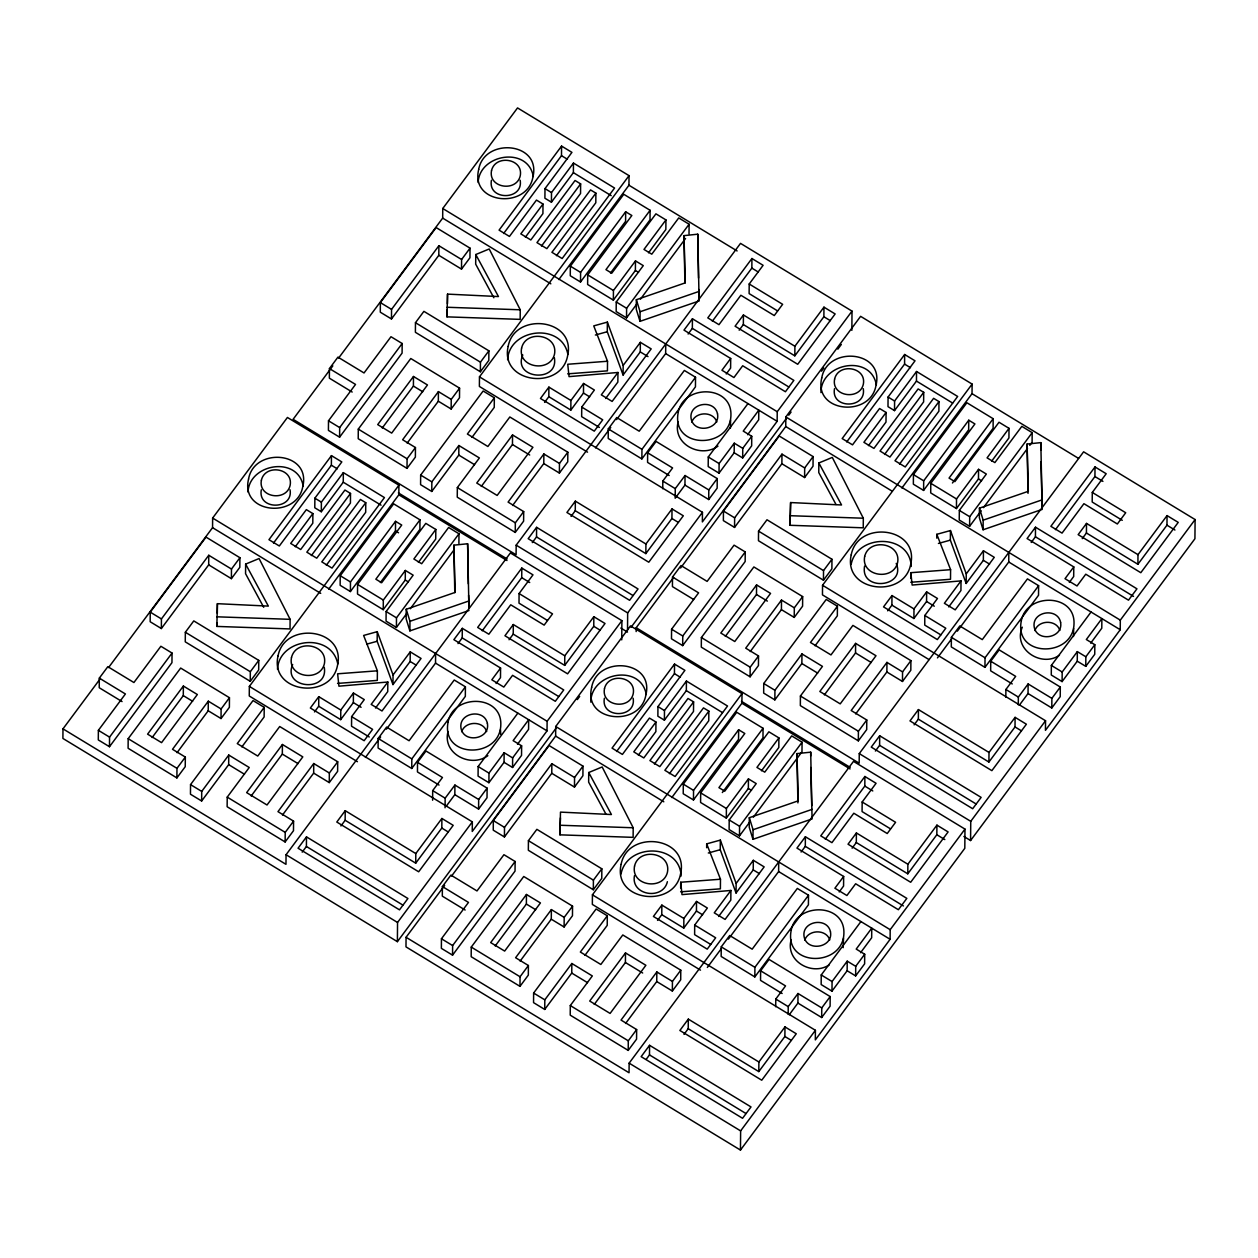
<?xml version="1.0" encoding="UTF-8"?>
<svg xmlns="http://www.w3.org/2000/svg" width="1258" height="1258" viewBox="0 0 1258 1258"><rect width="100%" height="100%" fill="white"/><g stroke="black" fill="none" stroke-linecap="round" stroke-linejoin="round"><path stroke-width="1.5" d="M634.472 875.647C630.51 895.523 663.076 900.524 667.385 881.701M864.592 566.1C859.764 591.858 906.499 587.486 896.215 563.411M261.318 489.802C257.387 510.418 293.633 510.103 290.048 489.771M491.438 180.24C487.506 200.855 523.753 200.541 520.167 180.224M604.39 698.221C600.475 718.853 636.721 718.522 633.136 698.206M834.51 388.675C830.595 409.29 866.841 408.976 863.255 388.643M100.373 678.549L62.979 728.854L62.9 738.446L397.386 941.66L556.288 727.895M99.319 678.125L125.407 693.976L98.376 730.332L98.297 739.924L109.477 746.717L171.953 662.667L172.047 653.059L160.867 646.266L133.914 682.528L107.826 666.677L99.319 678.125L99.225 687.733L122.057 701.587M109.477 746.717L109.556 737.125L172.047 653.059M221.031 718.554L229.381 707.311L229.459 697.718L180.665 668.061L128.174 738.682L128.096 748.274L176.891 777.916L185.24 766.672L185.335 757.08L172.519 749.296L208.293 701.178L221.109 708.962L221.031 718.554L208.215 710.77L208.293 701.178M231.393 578.664L239.822 567.311L239.916 557.719L206.029 537.119L150.252 612.143L150.174 621.751L161.354 628.544L208.686 564.858L208.765 555.265L231.472 569.056L231.393 578.664L208.686 564.858M161.354 628.544L161.433 618.936L208.765 555.265M176.891 777.916L176.969 768.324L185.335 757.08M152.139 737.55L183.291 695.627L183.369 686.035L197.349 694.526L161.574 742.645L147.595 734.153L183.369 686.035M185.351 632.255L185.256 641.847L250.248 681.333L258.676 669.979L258.771 660.387L193.779 620.902L185.351 632.255L250.326 671.725L250.248 681.333M241.866 746.89L264.133 716.95L264.211 707.358L253.031 700.564L190.54 784.615L190.461 794.223L201.642 801L228.673 764.644L228.752 755.052L249.241 767.506L227.226 797.132L227.132 806.74L285.126 841.964L293.491 830.72L293.57 821.128L277.971 811.646L313.745 763.527L329.344 773.01L329.266 782.602L313.667 773.12L313.745 763.527M201.642 801L201.72 791.408L228.752 755.052M108.55 667.558L212.555 527.668L212.633 518.06L287.422 417.467L398.912 485.195L398.833 494.803L328.715 589.106M216.848 626.421L217.398 603.683L268.347 606.104L245.64 564.103L259.085 558.536L290.126 619.329L290.032 628.937L216.848 626.421L216.989 622.663M217.319 613.275L217.398 603.683M245.64 564.103L245.562 573.695L263.724 607.299M398.912 485.195L249.351 686.396L249.257 695.989L357.429 761.703M251.175 796L282.327 754.092L282.421 744.484L302.801 756.876L267.026 804.994L246.647 792.619L282.421 744.484M285.126 841.964L285.22 832.371L293.57 821.128M621.735 639.866L621.892 620.666L510.402 552.938L286.053 854.732L285.975 864.325L62.979 728.854M302.187 852.153L306.402 846.477L306.496 836.885L407.922 898.495L399.494 909.849L298.052 848.222L306.496 836.885M312.88 513.594L290.692 543.44L300.709 549.51L344.928 490.038L350.51 493.435L306.842 552.183L316.749 558.19L360.417 499.457L365.763 502.713L321.796 561.87L332.033 568.097L384.445 497.586L343.34 472.615L343.261 482.207L321.309 511.739L314.783 507.776L314.877 498.184L341.814 461.922L331.452 455.632L268.96 539.682L279.323 545.988L306.354 509.632L312.88 513.594L312.802 523.186L295.284 546.743M318.699 706.273L318.777 696.665L340.792 710.047L340.698 719.639L318.699 706.273L314.484 711.934M321.309 511.739L321.388 502.146L343.34 472.615M329.439 368.578L355.527 384.429L328.495 420.785L328.417 430.378L339.597 437.171L402.088 353.105L402.167 343.513L390.986 336.719L364.034 372.966L337.946 357.13L329.439 368.578L329.36 378.171L352.177 392.04M273.505 543.063L331.373 465.224L331.452 455.632M339.597 437.171L339.676 427.578L402.167 343.513M264.211 707.358L237.275 743.604L257.764 756.058L279.716 726.526L337.71 761.766L337.616 771.358L329.266 782.602M380.403 582.548L419.889 529.429L419.983 519.837L393.66 503.845L340.226 575.724L340.147 585.316L350.4 591.543L395.468 530.907L395.547 521.315L401.727 525.073L357.587 584.435L357.508 594.028L383.234 609.674L405.265 580.032L405.343 570.44L413.159 575.173L386.127 611.53L386.049 621.138L396.412 627.428L406.821 613.417M345.148 820.295L345.227 810.687L415.8 853.569L415.722 863.161L345.148 820.295L340.934 825.956M350.51 493.435L350.432 503.043L311.355 555.596M350.4 591.543L350.479 581.951L395.547 521.315M340.792 710.047L353.435 693.016L364.27 699.605L351.627 716.62L351.532 726.212L369.27 736.999M340.698 719.639L353.356 702.609L353.435 693.016M451.15 409.007L459.5 397.764L459.579 388.156L410.784 358.514L358.294 429.12L358.216 438.728L407.01 468.369L415.376 457.126L415.454 447.534L402.639 439.75L438.413 391.615L451.229 399.399L451.15 409.007L438.334 401.223L438.413 391.615M365.763 502.713L365.685 512.305L326.341 565.235M377.384 670.813L337.631 673.801L338.921 686.176L387.826 682.025L371.173 704.401L382.007 710.99L421.068 658.453L410.234 651.864L410.155 661.472L392.968 684.588L377.164 641.265L377.243 631.673L363.625 635.447L377.384 670.813L377.306 680.405L337.553 683.409M461.513 269.102L469.942 257.764L470.036 248.156L436.149 227.572L380.372 302.596L380.293 312.188L391.474 318.982L438.806 255.311L438.885 245.719L461.592 259.51L461.513 269.102L438.806 255.311M378.171 738.43L378.092 748.038L411.743 768.481L465.334 696.397L465.413 686.805L454.232 680.012L409.086 740.742L386.615 727.093L378.171 738.43L411.822 758.889L411.743 768.481M383.234 609.674L383.328 600.066L405.343 570.44M387.826 682.025L387.731 691.617L375.529 708.034M391.474 318.982L391.553 309.389L438.885 245.719M392.968 684.588L393.046 674.98L377.243 631.673M396.412 627.428L396.49 617.835L458.981 533.769L448.619 527.479L421.666 563.726L413.866 558.992L435.818 529.461L425.802 523.375L381.661 582.737L375.843 579.199L419.983 519.837M397.386 941.66L397.544 922.46L472.332 821.867L249.351 686.396M407.01 468.369L407.089 458.777L415.454 447.534M468.605 595.27L468.951 608.605L467.614 543.755L453.886 545.17L455.097 592.424L406.24 609.265L406.161 618.857L409.888 630.887L468.998 610.507M406.067 937.289L405.988 946.881L740.459 1150.079L964.807 848.301L964.98 829.101L853.49 761.373L629.142 1063.152L629.047 1072.76L406.067 937.289L444.624 885.412M409.888 630.887L409.982 621.295L406.24 609.265M382.259 427.987L413.41 386.08L413.489 376.472L427.468 384.964L391.694 433.098L377.714 424.606L413.489 376.472M415.47 322.693L415.392 332.301L480.367 371.77L488.796 360.433L488.89 350.825L423.899 311.355L415.47 322.693L480.446 362.178L480.367 371.77M478.59 809.083L478.669 799.49L454.924 785.055L454.83 794.663L478.59 809.083L487.019 797.745L487.113 788.137L425.975 750.995L417.53 762.348L417.452 771.94L439.042 785.071M471.986 437.344L494.252 407.388L494.331 397.795L483.151 391.002L420.659 475.068L420.581 484.66L431.761 491.453L458.793 455.097L458.871 445.505L479.377 457.959L457.346 487.585L457.252 497.177L515.245 532.417L523.611 521.174L523.69 511.581L508.09 502.099L543.865 453.965L559.464 463.447L559.385 473.055L543.786 463.573L543.865 453.965M431.761 491.453L431.84 481.861L458.871 445.505M432.61 800.214L432.689 790.622L442.454 777.491L417.53 762.348M435.818 529.461L435.724 539.053L418.395 562.373M386.458 729.153L435.535 663.123L435.614 653.531M338.669 357.995L442.674 218.106L442.753 208.513L517.541 107.921L629.031 175.648L628.953 185.24L558.835 279.559M415.722 863.161L441.81 828.063L441.888 818.471L453.195 825.327L418.662 871.778L336.798 822.04L345.227 810.687M442.391 886.56L468.479 902.411L441.448 938.767L441.369 948.359L452.55 955.152L515.041 871.086L515.12 861.494L503.939 854.701L477.002 890.947L450.914 875.112L442.391 886.56L442.313 896.152L465.146 910.021M446.967 316.859L447.534 294.12L498.467 296.558L475.776 254.541L489.205 248.974L520.246 309.783L520.167 319.375L446.967 316.859L447.235 309.358M447.439 303.728L447.534 294.12M445.065 807.793L445.159 798.185L454.924 785.055M453.886 545.17L454.783 592.581M452.55 955.152L452.628 945.56L515.12 861.494M458.903 543.377L458.981 533.769M458.006 643.593L462.221 637.916L462.315 628.324L563.741 689.934L555.313 701.288L512.572 675.326L503.813 687.088L491.831 679.807L500.574 668.029L453.871 639.662L462.315 628.324M467.614 543.755L468.322 583.838M475.776 254.541L475.681 264.149L493.844 297.753M564.103 926.989L572.469 915.745L572.547 906.137L523.753 876.496L471.263 947.101L471.184 956.709L519.979 986.351L528.329 975.107L528.407 965.515L515.607 957.731L551.381 909.597L564.182 917.381L564.103 926.989L551.287 919.205L551.381 909.597M472.332 821.867L472.253 831.459L547.026 730.867L547.12 721.274L621.892 620.666M629.031 175.648L479.471 376.85L479.377 386.442L587.549 452.157M517.84 713.16L478.15 766.531L478.071 776.123L488.906 782.712L504.049 762.332L504.144 752.724L512.635 757.898L512.556 767.49L504.049 762.332M488.906 782.712L488.985 773.12L504.144 752.724M574.466 787.083L582.91 775.746L582.989 766.138L549.101 745.554L493.325 820.578L493.246 830.17L504.427 836.963L551.759 773.293L551.853 763.7L574.56 777.491L574.466 787.083L551.759 773.293M500.574 668.029L500.495 677.637L496.108 683.519M504.427 836.963L504.505 827.371L551.853 763.7M481.295 486.453L512.462 444.53L512.541 434.938L532.92 447.313L497.146 495.448L476.766 483.056L512.541 434.938M513.233 634.126L513.311 624.518L564.779 655.795L564.7 665.388L513.233 634.126L509.05 639.74M515.245 532.417L515.34 522.825L523.69 511.581M851.855 330.319L852.012 311.119L740.522 243.376L516.173 545.17L516.095 554.778L293.098 419.307L332.835 365.858M519.082 593.556L552.514 613.873L544.148 625.116L510.732 604.799L488.859 634.221L477.678 627.428L521.803 568.066L532.983 574.859L519.082 593.556L519.004 603.164L547.403 620.414M482.239 630.777L521.724 577.658L521.803 568.066M517.478 744.264L528.58 729.341L528.659 719.733L513.122 740.648L521.63 745.805L521.535 755.413L512.556 767.49M519.979 986.351L520.057 976.758L528.407 965.515M495.212 945.969L526.379 904.062L526.457 894.469L540.437 902.945L504.662 951.079L490.683 942.588L526.457 894.469M528.423 840.674L528.344 850.282L593.32 889.752L601.764 878.414L601.843 868.806L536.867 829.337L528.423 840.674L593.414 880.16L593.32 889.752M532.307 542.591L536.521 536.93L536.616 527.322L638.042 588.948L629.613 600.302L528.171 538.676L536.616 527.322M584.954 955.325L607.221 925.385L607.299 915.777L596.119 908.984L533.628 993.049L533.549 1002.642L544.73 1009.435L571.745 973.079L571.84 963.486L592.329 975.941L570.299 1005.567L570.22 1015.159L628.214 1050.399L636.564 1039.155L636.658 1029.563L621.043 1020.081L656.833 971.947L672.432 981.429L672.354 991.037L656.739 981.555L656.833 971.947M543 204.048L520.812 233.878L530.829 239.963L575.048 180.492L580.63 183.888L536.962 242.621L546.868 248.644L590.537 189.911L595.883 193.15L551.916 252.308L562.153 258.535L614.564 188.04L573.459 163.068L573.381 172.66L551.429 202.192L544.903 198.229L544.997 188.621L571.934 152.375L561.571 146.085L499.08 230.135L509.459 236.441L536.474 200.085L543 204.048L542.921 213.64L525.404 237.196M548.818 396.71L548.897 387.118L570.912 400.484L570.833 410.092L548.818 396.71L544.604 402.387M551.429 202.192L551.507 192.584L573.459 163.068M544.73 1009.435L544.808 999.843L571.84 963.486M451.638 875.977L555.627 736.087L555.721 726.495L630.494 625.902L742 693.63L741.906 703.222L671.803 797.541M503.625 233.501L561.493 155.678L561.571 146.085M559.936 834.84L560.486 812.118L611.435 814.539L588.728 772.522L602.157 766.955L633.199 827.764L633.12 837.356L559.936 834.84L560.439 817.873M494.331 397.795L467.394 434.041L487.884 446.496L509.836 416.98L567.83 452.204L567.751 461.812L559.385 473.055M610.523 273.002L650.009 219.883L650.103 210.29L623.779 194.298L570.346 266.161L570.267 275.769L580.52 281.996L625.588 221.361L625.666 211.769L631.846 215.511L587.706 274.889L587.628 284.481L613.354 300.112L635.384 270.486L635.479 260.893L643.278 265.627L616.247 301.983L616.168 311.575L626.531 317.881L636.941 303.87M575.268 510.732L575.346 501.14L645.92 544.006L645.841 553.614L575.268 510.732L571.053 516.409M580.63 183.888L580.551 193.48L541.475 246.033M580.52 281.996L580.598 272.388L625.666 211.769M570.912 400.484L583.57 383.47L594.389 390.043L581.746 407.073L581.652 416.665L599.39 427.437M570.833 410.092L583.476 393.062L583.57 383.47M588.728 772.522L588.65 782.13L605.9 814.052M595.883 193.15L595.805 202.758L556.461 255.689M564.7 665.388L593.76 626.311L593.839 616.703L605.019 623.496L567.61 673.832L504.945 635.762L513.311 624.518M742 693.63L592.424 894.831L592.345 904.423L700.502 970.138M607.52 361.25L567.751 364.254L569.041 376.629L617.945 372.478L601.308 394.855L612.127 401.428L651.188 348.891L640.353 342.318L640.275 351.91L623.087 375.026L607.284 331.719L607.362 322.111L593.745 325.885L607.52 361.25L607.425 370.858L567.673 373.846M608.29 428.884L608.212 438.476L641.863 458.918L695.454 386.851L695.532 377.243L684.352 370.45L639.206 431.195L616.735 417.53L608.29 428.884L641.957 449.326L641.863 458.918M613.354 300.112L613.448 290.519L635.479 260.893M617.945 372.478L617.851 382.07L605.648 398.487M623.087 375.026L623.166 365.433L607.362 322.111M626.531 317.881L626.61 308.273L689.101 224.223L678.738 217.917L651.786 254.179L643.986 249.43L665.938 219.914L655.921 213.829L611.781 273.19L605.963 269.652L650.103 210.29M627.522 630.179L627.663 612.913L702.451 512.305L479.471 376.85M594.263 1004.434L625.415 962.512L625.493 952.919L645.873 965.295L610.099 1013.429L589.719 1001.038L625.493 952.919M628.214 1050.399L628.292 1040.806L636.658 1029.563M684.006 235.623L685.217 282.877L636.359 299.719L636.281 309.311L640.008 321.34L699.118 300.961L697.75 234.192L684.006 235.623L684.902 283.019M636.155 631.579L636.186 627.726L673.58 577.438M640.008 321.34L640.102 311.748L636.359 299.719M708.71 499.536L708.789 489.944L685.044 475.508L684.95 485.101L708.71 499.536L717.154 488.183L717.233 478.59L656.094 441.448L647.65 452.801L647.571 462.394L669.177 475.508M646.329 1059.157L649.49 1054.912L649.568 1045.304L751.01 1106.93L742.566 1118.283L641.14 1056.657L649.568 1045.304M655.953 722.029L633.78 751.859L643.797 757.945L688 698.473L693.598 701.87L649.93 760.603L659.821 766.625L703.489 707.892L708.852 711.147L664.869 770.305L675.121 776.516L727.533 706.021L686.428 681.05L686.333 690.642L664.397 720.174L657.871 716.211L657.95 706.603L684.902 670.357L674.54 664.067L612.048 748.117L622.411 754.423L649.442 718.066L655.953 722.029L655.874 731.621L638.356 755.177M662.746 488.749L662.809 481.075L672.574 467.929L647.65 452.801M665.938 219.914L665.844 229.506L648.53 252.811M616.577 419.59L665.655 353.577L665.749 343.984M661.771 914.692L661.865 905.1L683.865 918.466L683.786 928.074L661.771 914.692L657.557 920.369M664.397 720.174L664.476 710.566L686.428 681.05M645.841 553.614L671.929 518.516L672.008 508.924L683.314 515.78L648.782 562.216L566.918 512.478L575.346 501.14M672.511 577.013L698.599 592.848L671.583 629.204L671.489 638.812L682.669 645.606L745.161 561.54L745.239 551.947L734.074 545.154L707.122 581.4L681.034 565.55L672.511 577.013L672.432 586.605L693.63 599.484M685.044 475.508L675.279 488.639L675.184 498.231L684.95 485.101M616.593 751.498L674.445 673.659L674.54 664.067M682.669 645.606L682.764 635.998L745.239 551.947M680.672 887.991L680.72 882.235L720.472 879.232L720.394 888.84L680.625 891.828M607.299 915.777L580.347 952.039L600.837 964.477L622.789 934.961L680.782 970.185L680.704 979.793L672.354 991.037M722.328 792.54L762.977 737.864L763.056 728.272L736.732 712.28L683.314 784.143L683.22 793.751L693.472 799.978L738.54 739.342L738.635 729.75L744.799 733.493L700.675 792.87L700.58 802.462L726.322 818.093L748.353 788.467L748.431 778.875L756.231 783.608L729.2 819.964L729.121 829.557L739.484 835.862L749.91 821.851M689.022 233.815L689.101 224.223M688.126 334.03L692.34 328.369L692.435 318.761L793.861 380.388L785.432 391.741L742.692 365.763L733.933 377.542L721.95 370.245L730.694 358.483L683.99 330.115L692.435 318.761M688.22 1028.714L688.315 1019.122L758.889 1061.988L758.794 1071.596L688.22 1028.714L684.006 1034.39M693.598 701.87L693.504 711.462L654.443 764.031M697.75 234.192L698.536 278.097M693.472 799.978L693.551 790.37L738.635 729.75M683.865 918.466L696.523 901.451L707.358 908.024L694.699 925.055L694.62 934.647L710.739 944.444M683.786 928.074L696.445 911.044L696.523 901.451M702.451 512.305L702.373 521.913L777.145 421.32L777.24 411.712L852.012 311.119M794.223 617.426L802.588 606.183L802.667 596.591L753.872 566.949L701.382 637.554L701.304 647.147L750.098 676.804L758.448 665.561L758.527 655.953L745.727 648.169L781.501 600.05L794.317 607.834L794.223 617.426L781.422 609.643L781.501 600.05M747.96 403.598L708.27 456.984L708.191 466.576L719.026 473.165L734.169 452.77L734.263 443.178L742.755 448.335L742.676 457.943L734.169 452.77M706.666 847.719L706.697 843.866L720.331 840.108L736.134 883.415L736.056 893.007L753.227 869.891L753.322 860.299L764.156 866.872L725.095 919.409L714.261 912.836L730.898 890.46L681.993 894.611L680.72 882.235M708.852 711.147L708.757 720.74L669.413 773.67M719.026 473.165L719.104 463.557L734.263 443.178M736.056 893.007L720.236 849.7L720.331 840.108M804.601 477.537L813.03 466.183L813.108 456.591L779.221 436.007L723.46 511.031L723.366 520.623L734.546 527.416L781.878 463.746L781.973 454.138L804.68 467.945L804.601 477.537L781.878 463.746M721.259 946.865L721.164 956.457L754.831 976.916L808.407 904.832L808.501 895.224L797.32 888.431L752.174 949.177L729.687 935.512L721.259 946.865L754.91 967.308L754.831 976.916M726.322 818.093L726.401 808.501L748.431 778.875M730.694 358.483L730.615 368.075L726.243 373.972M730.898 890.46L730.819 900.052L718.617 916.469M734.546 527.416L734.641 517.824L781.973 454.138M743.352 324.564L743.431 314.972L794.899 346.249L794.82 355.841L743.352 324.564L739.169 330.194M739.484 835.862L739.578 826.27L802.069 742.204L791.691 735.899L764.754 772.16L756.939 767.411L778.891 737.896L768.874 731.81L724.75 791.172L718.931 787.634L763.056 728.272M740.459 1150.079L740.632 1130.895L815.404 1030.302L592.424 894.831M749.202 284.009L782.633 304.31L774.268 315.554L740.852 295.253L718.978 324.674L707.798 317.881L751.922 258.519L763.103 265.312L749.202 284.009L749.123 293.601L777.538 310.868M712.358 321.23L751.844 268.111L751.922 258.519M747.598 434.718L758.7 419.779L758.794 410.187L743.242 431.101L751.749 436.259L751.655 445.851L742.676 457.943M750.098 676.804L750.177 667.196L758.527 655.953M796.974 753.605L798.185 800.859L749.328 817.7L749.233 827.292L752.976 839.322L812.07 818.942L810.702 752.174L796.974 753.605L797.902 802.887M752.976 839.322L753.055 829.73L749.328 817.7M725.331 636.422L756.498 594.499L756.577 584.907L770.556 593.399L734.782 641.517L720.803 633.041L756.577 584.907M758.543 531.128L758.464 540.72L823.455 580.205L831.884 568.852L831.963 559.26L766.987 519.774L758.543 531.128L823.534 570.613L823.455 580.205M821.678 1017.518L821.757 1007.925L797.997 993.49L797.918 1003.082L821.678 1017.518L830.107 1006.164L830.186 996.572L769.047 959.429L760.618 970.783L760.54 980.375L782.13 993.49M815.074 645.779L837.341 615.822L837.419 606.23L826.239 599.437L763.748 683.503L763.669 693.095L774.849 699.888L801.865 663.532L801.959 653.94L822.449 666.378L800.418 696.02L800.34 705.612L858.333 740.852L866.699 729.609L866.778 720.001L851.179 710.518L886.953 662.4L902.552 671.882L902.473 681.474L886.859 671.992L886.953 662.4M774.849 699.888L774.928 690.28L801.959 653.94M775.699 1006.73L775.777 999.056L785.542 985.91L760.618 970.783M778.891 737.896L778.812 747.488L761.483 770.792M728.366 939.144L778.623 871.558L778.702 861.966M680.594 568.003L785.747 426.541L785.841 416.948L860.614 316.34L972.12 384.083L972.025 393.675L901.923 487.978M758.794 1071.596L784.882 1036.498L784.976 1026.905L796.267 1033.762L761.75 1080.213L679.87 1030.475L688.315 1019.122M790.055 525.294L790.606 502.555L841.555 504.977L818.848 462.975L832.293 457.409L863.318 518.217L863.24 527.81L790.055 525.294L790.606 502.555M788.168 1014.294L788.231 1006.62L797.997 993.49M802.069 742.204L801.975 751.797L753.369 817.181M801.094 852.012L805.309 846.351L805.387 836.743L906.829 898.369L898.385 909.723L855.644 883.761L846.901 895.523L834.903 888.227L843.662 876.464L796.959 848.096L805.387 836.743M810.671 756.027L810.702 752.174M818.848 462.975L818.769 472.568L836.02 504.505M815.404 1030.302L815.326 1039.894L890.114 939.301L890.192 929.693L964.98 829.101M794.82 355.841L823.88 316.749L823.959 307.156L835.139 313.95L797.729 364.285L735.081 326.215L743.431 314.972M972.12 384.083L822.543 585.269L822.465 594.877L928.97 659.569M860.912 921.579L821.238 974.966L821.16 984.558L831.978 991.147L847.137 970.751L847.216 961.159L855.723 966.317L855.644 975.925L847.137 970.751M831.978 991.147L832.073 981.539L847.216 961.159M843.662 876.464L843.568 886.057L839.196 891.953M824.383 694.888L855.534 652.965L855.613 643.373L875.993 655.748L840.218 703.867L819.839 691.491L855.613 643.373M856.305 842.545L856.399 832.953L907.867 864.23L907.789 873.823L856.305 842.545L852.122 848.175M858.333 740.852L858.412 731.244L866.778 720.001M963.895 836.476L970.578 840.533L1194.927 538.739L1195.1 519.554L1083.61 451.811L859.261 753.605L859.167 763.197L636.186 627.726M862.17 801.991L895.586 822.292L887.236 833.535L853.805 813.234L831.931 842.656L820.751 835.862L864.891 776.5L876.071 783.294L862.17 801.991L862.076 811.583L890.491 828.849M825.311 839.212L864.812 786.093L864.891 776.5M860.566 952.699L871.668 937.76L871.747 928.168L856.211 949.082L864.702 954.24L864.623 963.832L855.644 975.925M875.395 751.026L879.609 745.349L879.688 735.757L981.13 797.383L972.686 808.721L871.259 747.11L879.688 735.757M886.088 412.467L863.9 442.313L873.917 448.398L918.12 388.926L923.718 392.323L880.05 451.056L889.941 457.063L933.609 398.33L938.971 401.585L894.988 460.743L905.241 466.97L957.653 396.459L916.547 371.487L916.453 381.095L894.517 410.611L887.991 406.649L888.069 397.056L915.022 360.81L904.659 354.504L842.168 438.57L852.531 444.86L879.562 408.504L886.088 412.467L885.994 422.075L868.476 445.631M891.891 605.145L891.985 595.553L913.984 608.919L913.906 618.511L891.891 605.145L887.676 610.822M894.517 410.611L894.595 401.019L916.547 371.487M846.713 441.935L904.581 364.112L904.659 354.504M910.792 578.444L910.839 572.689L950.592 569.685L950.513 579.278L910.761 582.281M837.419 606.23L810.466 642.476L830.972 654.931L852.908 625.399L910.902 660.639L910.823 670.231L902.473 681.474M952.448 482.993L993.097 428.318L993.175 418.71L966.867 402.733L913.434 474.596L913.355 484.188L923.592 490.416L968.66 429.796L968.754 420.203L974.919 423.946L930.794 483.308L930.7 492.916L956.442 508.546L978.472 478.921L978.551 469.313L986.351 474.062L959.335 510.418L959.241 520.01L969.604 526.3L981.177 510.748M918.356 719.167L918.434 709.575L989.008 752.441L988.914 762.034L918.356 719.167L914.126 724.844M923.718 392.323L923.624 401.915L884.563 454.468M923.592 490.416L923.687 480.823L968.754 420.203M913.984 608.919L926.643 591.889L937.477 598.478L924.819 615.492L924.74 625.1L940.858 634.897M913.906 618.511L926.564 601.497L926.643 591.889M936.785 538.157L936.817 534.32L950.45 530.546L966.254 573.868L966.175 583.46L983.363 560.345L983.442 550.752L994.276 557.325L955.215 609.863L944.381 603.29L961.018 580.897L912.129 585.049L910.839 572.689M938.971 401.585L938.893 411.177L899.533 464.108M907.789 873.823L936.833 834.73L936.927 825.138L948.107 831.931L910.682 882.267L848.034 844.197L856.399 832.953M966.175 583.46L950.356 540.138L950.45 530.546M951.378 637.319L951.3 646.911L984.951 667.353L1038.526 595.27L1038.621 585.678L1027.44 578.884L982.294 639.614L959.807 625.965L951.378 637.319L985.03 657.761L984.951 667.353M956.442 508.546L956.52 498.954L978.551 469.313M961.018 580.897L960.939 590.505L948.736 606.906M969.604 526.3L969.698 516.708L1032.189 432.658L1021.826 426.352L994.874 462.598L987.074 457.865L1009.01 428.333L999.009 422.248L954.869 481.625L949.051 478.087L993.175 418.71M970.578 840.533L970.751 821.332L1045.54 720.74L822.543 585.269M1027.094 444.043L1028.305 491.312L979.447 508.138L979.353 517.746L983.096 529.775L1042.19 509.396L1040.822 442.627L1027.094 444.043L1028.022 493.34M983.096 529.775L983.174 520.167L979.447 508.138M1051.798 707.971L1051.877 698.363L1028.116 683.943L1028.038 693.535L1051.798 707.971L1060.227 696.617L1060.305 687.025L999.166 649.883L990.738 661.221L990.659 670.829L1012.25 683.943M1005.834 697.184L1005.897 689.494L1015.662 676.364L990.738 661.221M1009.01 428.333L1008.932 437.941L991.603 461.246M957.322 631.17L1008.743 562.011L1008.822 552.404M988.914 762.034L1015.017 726.951L1015.096 717.343L1026.386 724.215L991.87 770.651L909.99 720.913L918.434 709.575M1018.288 704.747L1018.351 697.074L1028.116 683.943M1032.189 432.658L1032.095 442.25L1029.783 445.363M1031.214 542.465L1035.428 536.789L1035.507 527.196L1136.949 588.823L1128.505 600.16L1085.764 574.198L1077.021 585.976L1065.023 578.68L1073.782 566.918L1027.078 538.55L1035.507 527.196M1040.759 450.301L1040.822 442.627M1045.54 720.74L1045.445 730.332L1120.233 629.739L1120.312 620.147L1195.1 519.554M1091.032 612.033L1051.358 665.419L1051.279 675.011L1062.098 681.584L1077.257 661.205L1077.335 651.613L1085.843 656.77L1085.764 666.363L1077.257 661.205M1062.098 681.584L1062.192 671.992L1077.335 651.613M1073.782 566.918L1073.687 576.51L1069.316 582.391M1086.425 532.999L1086.519 523.407L1137.987 554.668L1137.908 564.276L1086.425 532.999L1082.257 538.628M1092.29 492.444L1125.706 512.745L1117.356 523.988L1083.924 503.687L1062.051 533.109L1050.87 526.316L1095.01 466.938L1106.191 473.731L1092.29 492.444L1092.196 502.036L1122.278 520.309M1055.446 529.665L1094.932 476.546L1095.01 466.938M1090.686 643.153L1101.788 628.214L1101.866 618.621L1086.33 639.52L1094.822 644.694L1094.743 654.286L1085.764 666.363M1137.908 564.276L1166.968 525.184L1167.047 515.591L1178.227 522.385L1140.802 572.704L1078.153 534.65L1086.519 523.407M448.037 731.496C442.045 753.731 470.838 768.276 487.852 755.696M678.156 421.933C672.165 444.168 700.958 458.73 717.972 446.134M791.109 939.93C785.244 961.238 812.385 976.381 829.337 964.776M277.468 669.24C279.197 637.696 331.703 631.799 337.773 664.004M507.603 359.678C509.317 328.134 561.823 322.237 567.893 354.457M730.426 428.082L730.584 420.093M843.159 947.683L843.536 938.075M1073.499 636.501L1073.672 628.513M247.983 492.02C249.43 463.353 297.926 455.695 303.194 486.091M478.119 182.473C479.55 153.806 528.046 146.132 533.313 176.529M590.835 702.153C590.678 672.495 640.731 663.265 646.266 694.51M820.955 392.59C820.798 362.949 870.85 353.702 876.386 384.964M1022.314 627.207C1012.611 649.081 1041.325 667.904 1059.456 655.214M621.027 873.995C626.846 843.159 679.792 842.876 681.113 876.024M851.147 564.449C856.965 533.612 909.911 533.313 911.232 566.477M292.658 664.507C282.138 688.692 328.825 692.859 324.25 667.306M522.793 354.945C512.258 379.145 558.945 383.297 554.369 357.759M461.686 731.684C465.24 720.913 483.214 720.551 486.673 731.543M691.821 422.138C695.36 411.366 713.333 410.989 716.793 421.98M804.774 940.119C808.328 929.347 826.302 928.97 829.745 939.962M1034.894 630.557C1038.448 619.785 1056.421 619.423 1059.865 630.415M231.472 569.056L239.916 557.719M461.592 259.51L470.036 248.156M177.048 752.677L208.215 710.77M407.167 443.131L438.334 401.223M221.109 708.962L229.459 697.718M451.229 399.399L459.579 388.156M250.326 671.725L258.771 660.387M480.446 362.178L488.89 350.825M318.777 696.665L310.349 708.018L364.144 740.71L372.588 729.357L351.627 716.62M548.897 387.118L540.468 398.471L594.263 431.148L602.708 419.81L581.746 407.073M410.297 608.746L454.264 549.589M640.416 299.2L685.547 238.485M282.5 815.027L313.667 773.12M512.619 505.48L543.786 463.573M393.046 674.98L410.234 651.864M623.166 365.433L640.353 342.318M329.344 773.01L337.71 761.766M559.464 463.447L567.83 452.204M365.433 757.442L380.624 736.999M595.553 447.879L610.743 427.453M411.822 758.889L465.413 686.805M641.957 449.326L695.532 377.243M446.15 806.331L454.83 794.663M415.8 853.569L441.888 818.471M645.92 544.006L672.008 508.924M564.779 655.795L593.839 616.703M794.899 346.249L823.959 307.156M478.669 799.49L487.113 788.137M708.789 489.944L717.233 478.59M512.635 757.898L521.63 745.805M742.755 448.335L751.749 436.259M577.328 699.59L579.671 696.445M631.013 627.38L786.423 418.332M788.75 415.187L791.093 412.042M821.474 371.173L823.801 368.044M837.828 349.174L841.335 344.456M574.56 777.491L582.989 766.138M804.68 467.945L813.108 456.591M520.136 961.112L551.287 919.205M750.255 651.565L781.422 609.643M564.182 917.381L572.547 906.137M794.317 607.834L802.667 596.591M593.414 880.16L601.843 868.806M823.534 570.613L831.963 559.26M661.865 905.1L653.421 916.453L707.232 949.13L715.66 937.792L694.699 925.055M891.985 595.553L883.541 606.891L937.352 639.583L945.78 628.229L924.819 615.492M983.504 507.634L1027.471 448.477M625.588 1023.462L656.739 981.555M855.707 713.915L886.859 671.992M736.134 883.415L753.322 860.299M966.254 573.868L983.442 550.752M672.432 981.429L680.782 970.185M902.552 671.882L910.902 660.639M707.342 967.449L721.369 948.579M937.462 657.887L951.488 639.033M754.91 967.308L808.501 895.224M985.03 657.761L1038.621 585.678M789.238 1014.766L797.918 1003.082M1019.357 705.203L1028.038 693.535M758.889 1061.988L784.976 1026.905M989.008 752.441L1015.096 717.343M907.867 864.23L936.927 825.138M1137.987 554.668L1167.047 515.591M821.757 1007.925L830.186 996.572M1051.877 698.363L1060.305 687.025M855.723 966.317L864.702 954.24M1085.843 656.77L1094.822 644.694M640.102 311.748L699.196 291.369M409.982 621.295L469.077 600.915M983.174 520.167L1042.284 499.803M753.055 829.73L812.165 809.35M595.364 335.021L607.284 331.719M366.943 644.096L377.164 641.265M938.437 543.44L950.356 540.138M708.317 853.003L720.236 849.7M447.062 307.267L520.246 309.783M790.134 515.701L863.318 518.217M216.942 616.813L290.126 619.329M560.014 825.248L633.199 827.764M628.953 185.24L737.109 250.955M972.025 393.675L1078.531 458.384M751.844 268.111L758.228 271.995M1094.932 476.546L1102.92 481.389M561.493 155.678L567.421 159.279M904.581 364.112L910.493 367.698M823.88 316.749L830.264 320.633M1166.968 525.184L1174.941 530.027M573.381 172.66L611.199 195.635M916.453 381.095L952.636 403.063M544.997 188.621L551.507 192.584M888.069 397.056L894.595 401.019M635.384 270.486L638.514 272.373M978.472 478.921L981.586 480.808M692.34 328.369L788.797 386.961M1035.428 536.789L1133.537 596.402M587.706 274.889L613.448 290.519M930.794 483.308L956.52 498.954M570.346 266.161L580.598 272.388M913.434 474.596L923.687 480.823M616.247 301.983L626.61 308.273M959.335 510.418L969.698 516.708M442.753 208.513L777.24 411.712M785.841 416.948L1120.312 620.147M442.674 218.106L550.831 283.821M665.655 353.577L777.145 421.32M785.747 426.541L892.252 491.233M1008.743 562.011L1120.233 629.739M640.275 351.91L648.012 356.612M983.363 560.345L989.543 564.103M708.27 456.984L719.104 463.557M1051.358 665.419L1062.192 671.992M583.476 393.062L589.672 396.82M926.564 601.497L934.301 606.199M380.372 302.596L391.553 309.389M723.46 511.031L734.641 517.824M662.809 481.075L675.279 488.639M1005.897 689.494L1018.351 697.074M671.929 518.516L678.392 522.432M1015.017 726.951L1021.465 730.867M512.462 444.53L529.697 455.019M855.534 652.965L871.212 662.494M413.41 386.08L422.735 391.741M756.498 594.499L767.364 601.104M458.793 455.097L474.549 464.674M801.865 663.532L817.637 673.109M457.346 487.585L515.34 522.825M800.418 696.02L858.412 731.244M536.521 536.93L632.978 595.521M879.609 745.349L976.051 803.941M358.294 429.12L407.089 458.777M701.382 637.554L750.177 667.196M420.659 475.068L431.84 481.861M763.748 683.503L774.928 690.28M328.495 420.785L339.676 427.578M671.583 629.204L682.764 635.998M516.173 545.17L627.663 612.913M859.261 753.605L970.751 821.332M398.377 492.916L507.084 558.945M620.807 628.041L627.506 632.098M741.465 701.335L850.172 767.38M398.833 494.803L506.99 560.518M741.906 703.222L850.078 768.937M521.724 577.658L529.712 582.517M864.812 786.093L872.785 790.952M331.373 465.224L337.301 468.825M674.445 673.659L680.374 677.26M593.76 626.311L600.145 630.179M936.833 834.73L944.821 839.589M343.261 482.207L381.08 505.181M686.333 690.642L722.517 712.626M395.468 530.907L398.55 532.794M314.877 498.184L321.388 502.146M657.95 706.603L664.476 710.566M405.265 580.032L408.394 581.935M748.353 788.467L751.466 790.37M462.221 637.916L558.678 696.507M805.309 846.351L903.417 905.949M357.587 584.435L383.328 600.066M700.675 792.87L726.401 808.501M340.226 575.724L350.479 581.951M683.314 784.143L693.551 790.37M386.127 611.53L396.49 617.835M729.2 819.964L739.578 826.27M212.633 518.06L547.12 721.274M555.721 726.495L890.192 929.693M212.555 527.668L320.711 593.367M435.535 663.123L547.026 730.867M555.627 736.087L663.799 801.802M778.623 871.558L890.114 939.301M410.155 661.472L416.335 665.23M753.227 869.891L759.423 873.65M478.15 766.531L488.985 773.12M821.238 974.966L832.073 981.539M353.356 702.609L361.093 707.311M696.445 911.044L702.624 914.802M150.252 612.143L161.433 618.936M493.325 820.578L504.505 827.371M432.689 790.622L445.159 798.185M775.777 999.056L788.231 1006.62M441.81 828.063L448.257 831.994M784.882 1036.498L791.345 1040.413M282.327 754.092L298.004 763.606M625.415 962.512L642.665 973M183.291 695.627L192.616 701.288M526.379 904.062L535.688 909.723M228.673 764.644L244.429 774.236M571.745 973.079L587.517 982.655M227.226 797.132L285.22 832.371M570.299 1005.567L628.292 1040.806M306.402 846.477L402.843 905.068M649.49 1054.912L745.931 1113.503M128.174 738.682L176.969 768.324M471.263 947.101L520.057 976.758M190.54 784.615L201.72 791.408M533.628 993.049L544.808 999.843M98.376 730.332L109.556 737.125M441.448 938.767L452.628 945.56M286.053 854.732L397.544 922.46M629.142 1063.152L740.632 1130.895M936.817 534.32L950.592 569.685M706.697 843.866L720.472 879.232M500.464 729.64L500.731 734.389M1040.979 461.749L1041.907 497.964M1042.001 501.769L1042.143 507.493M810.765 767.49L811.74 805.607M698.819 289.529L699.071 299.058M487.396 723.413C490.368 739.028 464.139 743.84 461.041 728.382C458.101 712.72 484.173 708.05 487.396 723.413M717.516 413.866C720.488 429.465 694.259 434.277 691.161 418.82C688.22 403.173 714.292 398.503 717.516 413.866M830.469 931.848C833.456 947.447 807.227 952.259 804.129 936.817C801.189 921.155 827.245 916.484 830.469 931.848M1060.588 622.285C1063.576 637.9 1037.347 642.712 1034.249 627.255C1031.308 611.592 1057.365 606.938 1060.588 622.285M291.479 657.62C287.516 677.496 320.067 682.496 324.391 663.674C328.071 643.923 295.834 638.781 291.479 657.62M521.598 348.073C517.636 367.949 550.202 372.95 554.511 354.127C558.19 334.376 525.954 329.234 521.598 348.073M634.551 866.054C630.604 885.931 663.155 890.931 667.463 872.109C671.159 852.358 638.907 847.216 634.551 866.054M864.671 556.492C860.724 576.368 893.274 581.385 897.599 562.562C901.278 542.811 869.042 537.669 864.671 556.492M261.397 480.194C257.921 497.618 286.352 501.895 290.111 485.399C293.586 467.976 265.155 463.715 261.397 480.194M491.516 170.648C488.041 188.071 516.472 192.332 520.23 175.853C523.705 158.429 495.275 154.168 491.516 170.648M604.485 688.629C601.01 706.053 629.425 710.314 633.199 693.834C636.674 676.411 608.243 672.149 604.485 688.629M834.604 379.083C831.129 396.506 859.544 400.767 863.318 384.288C866.793 366.864 838.363 362.587 834.604 379.083M448.115 721.903C440.74 758.983 500.149 758.826 500.81 724.797C501.848 694.18 453.179 693.991 448.115 721.903M678.235 412.341C670.86 449.436 730.269 449.279 730.929 415.25C731.967 384.633 683.298 384.445 678.235 412.341M791.188 930.322C783.813 967.418 843.237 967.26 843.898 933.232C844.936 902.615 796.267 902.426 791.188 930.322M1021.323 620.776C1013.932 657.871 1073.357 657.714 1074.017 623.669C1075.055 593.053 1026.386 592.864 1021.323 620.776M278.034 655.968C269.542 693.127 331.058 700.407 337.506 665.34C346.092 628.104 284.497 620.839 278.034 655.968M508.153 346.422C499.662 383.58 561.178 390.861 567.625 355.778C576.211 318.541 514.616 311.292 508.153 346.422M621.106 864.403C612.615 901.561 674.131 908.842 680.594 873.775C689.164 836.539 627.569 829.274 621.106 864.403M851.226 554.857C842.75 592.015 904.25 599.28 910.713 564.213C919.299 526.976 857.689 519.727 851.226 554.857M248.565 479.015C240.026 513.987 297.234 518.925 302.785 486.563C311.386 451.496 254.147 446.684 248.565 479.015M478.685 169.468C470.146 204.425 527.354 209.378 532.92 177.016C541.506 141.95 484.267 137.138 478.685 169.468M591.637 687.45C583.114 722.406 640.322 727.36 645.873 694.998C654.459 659.931 597.22 655.119 591.637 687.45M821.757 377.903C813.234 412.86 870.442 417.798 875.993 385.451C884.578 350.369 827.339 345.557 821.757 377.903"/></g></svg>
